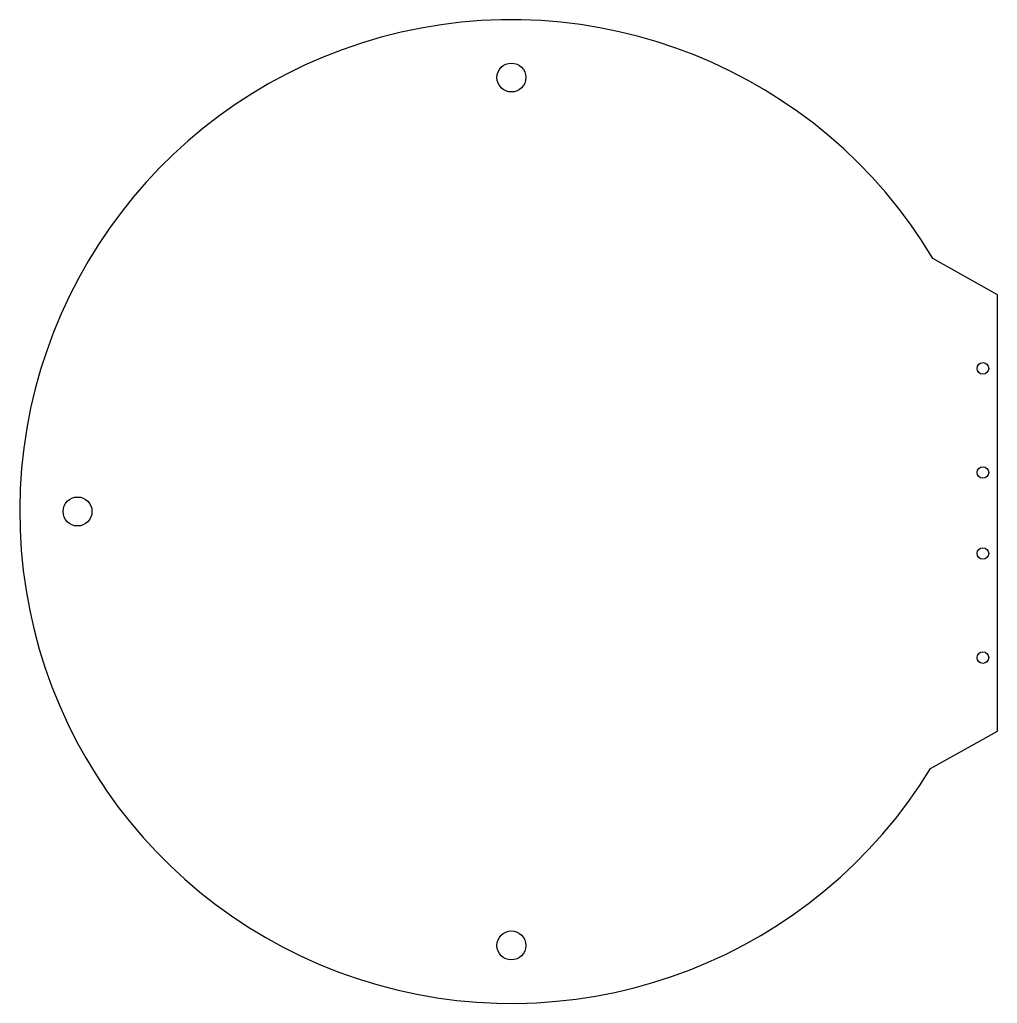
# Model space of a CAD drawing. Header units: millimetres. Extents: x -86 to 83, y -86 to 84.
import ezdxf

# ---------------------------------------------------------------- set-up
doc = ezdxf.new("R2010")
doc.units = ezdxf.units.MM
doc.layers.get('0').update_dxf_attribs({"linetype": 'CONTINUOUS'})

msp = doc.modelspace()

# ---------------------------------------------------------------- linework, layer by layer
msp.add_lwpolyline([(71.83, -45.39), (83.36, -38.94), (83.36, 36.48), (72.23, 42.78, 3.576516)], format="xyb", close=True)
for centre, radius in [((-0.64, 74.03), 2.5), ((80.86, 23.77), 1), ((80.86, 5.77), 1), ((-75.64, -0.97), 2.5), ((80.86, -8.23), 1), ((80.86, -26.23), 1), ((-0.64, -75.97), 2.5)]:
    msp.add_circle(centre, radius)

doc.saveas('drawing.dxf')
